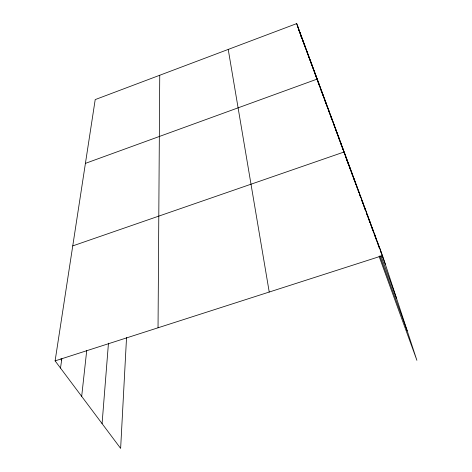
<?xml version="1.0" encoding="UTF-8"?>
<svg xmlns="http://www.w3.org/2000/svg" width="472" height="472" viewBox="0 0 472 472"><rect width="100%" height="100%" fill="white"/><g stroke="black" fill="none" stroke-linecap="round" stroke-linejoin="round"><path stroke-width="0.71" d="M158.037 327.786L159.748 75.254M126.537 337.527L120.637 448.4L55.106 360.879L95.208 99.592L296.693 23.6L382.503 255.623L416.894 360.325L379.075 256.314M102.082 423.62L108.46 343.168M81.68 396.368L86.724 350.501M60.499 368.083L61.861 358.643M85.42 163.365L317.208 79.072L319.627 86.305L318.47 83.166M72.753 245.9L344.165 151.96L347.87 163.117M55.106 360.879L382.503 255.623M60.841 358.962L61.655 360.065M298.906 30.184L302.157 38.987L299.909 32.297M302.381 39.595L306.741 51.401M306.977 52.044L310.133 60.587L308.045 54.298M310.381 61.254L312.906 68.104L310.546 61.071M313.125 68.688L313.992 71.036M314.204 71.62L315.308 74.6M315.526 75.195L318.24 82.535L315.827 75.343M321.237 90.659L322.406 93.816L319.957 86.5M322.642 94.459L323.827 97.674L321.367 90.317M324.069 98.329L325.279 101.598L322.801 94.205M325.521 102.265L328.005 108.991L325.757 102.188M328.252 109.669L329.533 113.121M329.786 113.811L331.344 118.035L328.819 110.472M331.574 118.649L332.707 121.723M339.35 139.724L330.394 114.731M339.598 140.385L341.344 145.122L338.743 137.305M341.858 146.503L343.132 149.948L340.513 142.09M343.356 150.568L344.949 154.875L342.318 146.975M345.179 155.506L352.608 175.619L349.929 167.542M352.861 176.304L354.372 180.398L351.929 172.958M354.625 181.083L355.77 184.18M356.684 186.658L357.387 188.558M358.089 190.458L358.785 192.358L356.065 184.151M359.505 194.299L360.697 197.532L358.207 189.927M361.428 199.503L362.891 203.473L360.39 195.839M363.133 204.134L365.381 210.217L362.626 201.88M366.402 212.984L367.682 216.441L364.909 208.058M367.918 217.079L370.03 222.808L367.251 214.382M370.272 223.462L372.438 229.321L369.641 220.855M372.685 229.988L373.423 231.988M374.16 233.988L377.169 242.136M377.417 242.814L379.529 248.532M380.237 250.455L380.963 252.408M382.161 255.665L385.353 264.302M380.957 255.895L396.509 298.269M379.836 255.889L407.206 330.837M311.833 64.546L313.992 70.977M309.284 57.655L311.632 64.652M306.824 50.994L309.148 57.914M304.44 44.557L307.933 54.628M303.278 41.412L305.567 48.221M302.139 38.326L304.411 45.094M301.012 35.288L303.278 42.014M297.749 26.45L301.059 36.008M296.693 23.6L299.808 32.857M300.93 36.191L301.596 38.173M333.639 123.499L336.2 131.186M331.999 119.074L334.554 126.72M327.273 106.288L329.556 113.127M324.264 98.158L326.754 105.598M318.571 82.753L321.373 91.515M314.47 71.679L316.871 78.836M313.142 68.08L315.308 74.546M347.964 162.238L350.631 170.274M346.047 157.046L348.702 165.035M337.008 132.614L339.38 139.736M335.309 128.012L337.881 135.741M353.976 178.493L356.46 185.98M379.801 248.325L382.644 256.963M377.169 241.21L379.565 248.484M374.603 234.26L376.55 240.183M372.089 227.48L374.898 235.988M228.224 49.424L269.229 292.038"/></g></svg>
